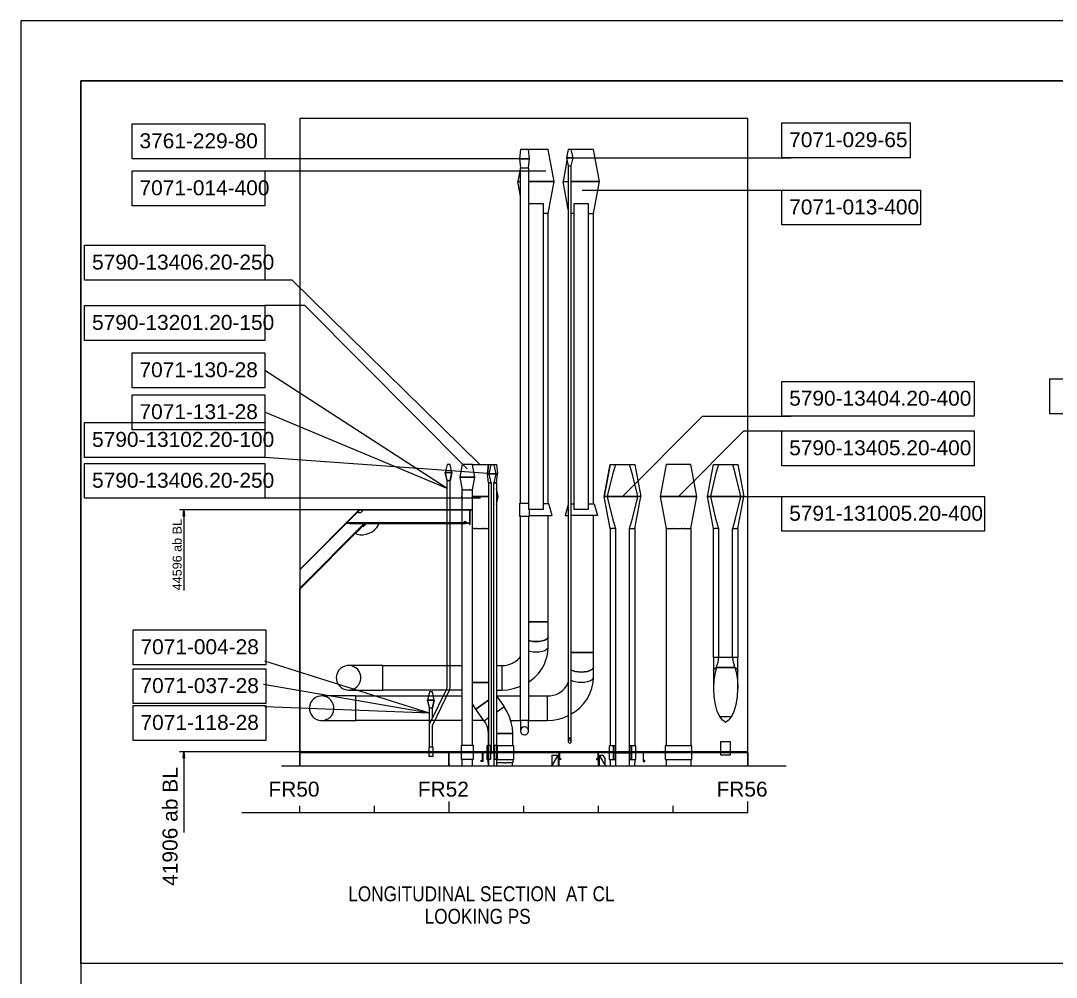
# Model space of a CAD drawing. Header units: millimetres. Extents: x 0 to 50500, y 0 to 29700.
# Drawn here: x 0 to 8632, y 21726 to 29700 of the extents above; entities that cross this region are included whole.
import ezdxf

# ---------------------------------------------------------------- set-up
doc = ezdxf.new("R2010")
doc.units = ezdxf.units.MM
doc.header["$LTSCALE"] = 50
doc.linetypes.add('AVEVASOLID', pattern=[7.5, 7.5])
doc.linetypes.add('AVEVASOLIDWIDE', pattern=[7.5, 7.5])
for name, color, linetype in [('000-BT5', 7, 'Continuous'), ('100-TX1', 1, 'Continuous'), ('FLANGE', 7, 'Continuous'), ('MEASURE', 7, 'Continuous'), ('NOTCH', 7, 'Continuous'), ('PIPE', 7, 'Continuous'), ('PLATE1', 7, 'Continuous'), ('STIFFNER', 7, 'Continuous'), ('STRUCTURE', 7, 'Continuous'), ('TEXT1', 7, 'Continuous'), ('WATER_TIGHT', 7, 'Continuous')]:
    doc.layers.add(name, color=color, linetype=linetype)
doc.styles.add('AvevaTextStyle2', font='Arial Narrow')

# ---------------------------------------------------------------- blocks, each defined once
blk = doc.blocks.new('VARD A1L')
at = {"color": 1}
blk.add_lwpolyline([(0, 0), (841, 0), (841, 594), (0, 594)], close=True, dxfattribs=at)
blk.add_lwpolyline([(10, 584), (10, 10), (831, 10), (831, 584)], close=True)

msp = doc.modelspace()

# ---------------------------------------------------------------- linework, layer by layer
at = {"color": 12, "linetype": 'AVEVASOLID', "lineweight": 0}
for p, q in [((4199.31, 28548.65), (2036.11, 28548.65)), ((4576.84, 28557.65), (6113.94, 28557.65)), ((6113.94, 28557.65), (6418.38, 28557.65)), ((1753.96, 28447.37), (4376.31, 28447.37)), ((4680.71, 28287.61), (6113.94, 28287.61)), ((6113.94, 28287.61), (6418.38, 28287.61)), ((2263.88, 27537.61), (1364.67, 27537.61)), ((3826.18, 26000.15), (2263.88, 27537.61)), ((2367.3, 27325.14), (2036.11, 27325.14)), ((2848.4, 26842.86), (2367.3, 27325.14)), ((6061.18, 23600.82), (6061.18, 27292.05)), ((3553.83, 25800.13), (2036.11, 26785.1)), ((3722.7, 25964.7), (2848.4, 26842.86)), ((3553.83, 25800.13), (2036.11, 26435.65)), ((5016.06, 25733.9), (5684.23, 26402.74)), ((5684.23, 26402.74), (6209.98, 26402.74)), ((6113.94, 26402.74), (6418.38, 26402.74)), ((5482.55, 25733.9), (6027.16, 26279.68)), ((6027.16, 26279.68), (6113.94, 26279.68)), ((6113.94, 26279.68), (6418.38, 26279.68)), ((3932.8, 25923.65), (2036.11, 26059.1)), ((5875.97, 25733.9), (6343.56, 25733.9)), ((3832.5, 25718.42), (2036.11, 25718.42)), ((2326.18, 23600.82), (2326.15, 24970.66)), ((3406.15, 23926.75), (2036.11, 24360.77)), ((3406.15, 23926.75), (2023.6, 24165.84)), ((3406.15, 23926.75), (2036.11, 23980.57))]:
    msp.add_line(p, q, dxfattribs=at)
msp.add_lwpolyline([(6061.18, 23488.82), (6061.18, 28884.65), (2326.15, 28884.65), (2326.15, 23488.82)], dxfattribs=at)
at = {"layer": '100-TX1'}
msp.add_line((2172.63, 23488.82), (6379.78, 23488.82), dxfattribs=at)
msp.add_lwpolyline([(500, 29200), (17390.83, 29200), (17390.83, 21839.22), (500, 21839.22)], close=True, dxfattribs=at)
at = {"layer": 'FLANGE', "color": 2, "linetype": 'AVEVASOLID', "lineweight": 0}
for points in [[(2326.15, 24962.17), (2851.89, 25487.92), (2847.65, 25492.16), (2326.15, 24970.66)], [(2741.68, 25514.07), (2741.68, 25508.07), (3705.43, 25508.07), (3705.43, 25514.07), (2741.68, 25514.07)]]:
    msp.add_lwpolyline(points, dxfattribs=at)
at = {"layer": 'MEASURE', "color": 12, "linetype": 'AVEVASOLID'}
for p, q in [((3463.74, 25622.82), (1322.33, 25622.82)), ((1353.96, 25569.98), (1359.83, 25622.82)), ((1365.7, 25569.98), (1353.96, 25569.98)), ((1355.79, 25586.5), (1363.86, 25586.5)), ((1359.83, 25622.82), (1359.83, 25286.61)), ((1359.83, 25622.82), (1365.7, 25569.98)), ((1359.83, 25286.61), (1359.83, 24950.41)), ((3463.74, 23605.32), (1322.33, 23605.32)), ((1353.96, 23552.48), (1359.83, 23605.32)), ((1355.79, 23569), (1363.86, 23569)), ((1359.83, 23605.32), (1359.83, 23269.11)), ((1359.83, 23605.32), (1365.7, 23552.48)), ((1365.7, 23552.48), (1353.96, 23552.48)), ((1359.83, 23269.11), (1359.83, 22932.91)), ((2326.18, 23098.22), (2326.18, 23154.47)), ((2948.69, 23098.22), (2948.69, 23154.47)), ((3571.18, 23098.22), (3571.18, 23191.97)), ((4193.68, 23098.22), (4193.68, 23154.47)), ((4816.19, 23098.22), (4816.19, 23154.47)), ((5438.68, 23098.22), (5438.68, 23154.47)), ((6061.19, 23098.22), (6061.19, 23191.97)), ((1842.43, 23098.22), (6061.21, 23098.22))]:
    msp.add_line(p, q, dxfattribs=at)
at = {"layer": 'NOTCH', "color": 92, "linetype": 'AVEVASOLID', "lineweight": 0}
for p, q in [((3742.93, 25611.57), (3735.43, 25619.07)), ((3735.43, 25514.07), (3742.93, 25521.57))]:
    msp.add_line(p, q, dxfattribs=at)
for points in [[(2846.65, 25619.07), (2846.65, 25619.05, -0.668226), (2808.24, 25603.13, -0.668226)], [(2882.65, 25508.07), (2857.19, 25482.62, -0.4141955), (2846.59, 25482.62, -0.4141955)]]:
    msp.add_lwpolyline(points, format="xyb", dxfattribs=at)
msp.add_arc((3705.43, 25514.07), 11.25, 0.009328, 179.990677, dxfattribs=at)
at = {"layer": 'PIPE', "color": 30, "linetype": 'AVEVASOLID', "lineweight": 0}
for p, q in [((4566.68, 28490.15), (4569.75, 28490.15)), ((4583.95, 28490.15), (4587, 28490.15)), ((4165.96, 25679.07), (4165.96, 28472.15)), ((4232.64, 28472.15), (4232.64, 25679.07)), ((4236.81, 28092.65), (4232.64, 28092.65)), ((4382.22, 28092.65), (4353.8, 28092.65)), ((4385.84, 28092.65), (4392.37, 28092.65)), ((4397.71, 25671.57), (4397.71, 28092.84)), ((4600.43, 28092.65), (4589.48, 28092.65)), ((4614.34, 28092.65), (4600.45, 28092.65)), ((4731.35, 28092.65), (4759.76, 28092.65)), ((4763.38, 28092.65), (4769.92, 28092.65)), ((4775.25, 25671.57), (4775.25, 28092.84)), ((3553.83, 24260.74), (3553.83, 25865.15)), ((3579.11, 24260.74), (3579.11, 25865.15)), ((4589.48, 25671.57), (4614.34, 25671.57)), ((4295.3, 24687.72), (4232.64, 24687.72)), ((4009.55, 24321.81), (4009.55, 24323.47)), ((4009.55, 24321.81), (4009.55, 24317.62)), ((4009.55, 24317.62), (4009.55, 24312.77)), ((4009.55, 24312.77), (4009.55, 24305.27)), ((4009.55, 24305.27), (4009.55, 24297.55)), ((4009.55, 24297.55), (4009.55, 24287.27)), ((4009.55, 24287.27), (4009.55, 24277.21)), ((4009.55, 24277.21), (4009.55, 24264.83)), ((4009.55, 24264.83), (4009.55, 24253.12)), ((4009.55, 24253.12), (4009.55, 24239.5)), ((4009.55, 24239.5), (4009.55, 24226.93)), ((4009.55, 24226.93), (4009.55, 24212.99)), ((4009.55, 24212.99), (4009.55, 24200.43)), ((4009.55, 24200.43), (4009.55, 24187.12)), ((4009.55, 24187.12), (4009.55, 24175.41)), ((4009.55, 24175.41), (4009.55, 24163.64)), ((4009.55, 24163.64), (4009.55, 24153.59)), ((4009.55, 24153.59), (4009.55, 24144.16)), ((4009.55, 24144.16), (4009.55, 24136.44)), ((4009.55, 24136.44), (4009.55, 24130)), ((4009.55, 24130), (4009.55, 24125.15)), ((4009.55, 24125.15), (4009.55, 24122.13)), ((3966.55, 24071.19), (4165.96, 24071.19)), ((4387.09, 24068.31), (4387.09, 24069.97)), ((4387.09, 24068.31), (4387.09, 24064.12)), ((4387.09, 24064.12), (4387.09, 24059.27)), ((4387.09, 24059.27), (4387.09, 24051.77)), ((4387.09, 24051.77), (4387.09, 24044.05)), ((4387.09, 24044.05), (4387.09, 24033.77)), ((4387.09, 24033.77), (4387.09, 24023.71)), ((4387.09, 24023.71), (4387.09, 24011.33)), ((4387.09, 24011.33), (4387.09, 23999.62)), ((4387.09, 23999.62), (4387.09, 23986)), ((3406.15, 23642.82), (3406.15, 23969.07)), ((3431.43, 23882.04), (3431.43, 23969.07)), ((4387.09, 23986), (4387.09, 23973.43)), ((4387.09, 23973.43), (4387.09, 23959.49)), ((4387.09, 23959.49), (4387.09, 23946.93)), ((4387.09, 23946.93), (4387.09, 23933.62)), ((4387.09, 23933.62), (4387.09, 23921.91)), ((4387.09, 23921.91), (4387.09, 23910.14)), ((3860.02, 23866.36), (3765.54, 23866.36)), ((4084.56, 23866.36), (4165.96, 23866.36)), ((4387.09, 23910.14), (4387.09, 23900.09)), ((4387.09, 23900.09), (4387.09, 23890.66)), ((4387.09, 23890.66), (4387.09, 23882.94)), ((4387.09, 23882.94), (4387.09, 23876.5)), ((4387.09, 23876.5), (4387.09, 23871.65)), ((4387.09, 23871.65), (4387.09, 23868.63)), ((3431.43, 23642.82), (3431.43, 23818.26))]:
    msp.add_line(p, q, dxfattribs=at)
at = {"layer": 'PIPE', "color": 110, "linetype": 'AVEVASOLID', "lineweight": 0}
for p, q in [((3765.56, 26000.15), (3899.46, 26000.15)), ((3899.46, 26000.15), (3889.93, 25923.65)), ((3899.46, 26000.15), (3889.93, 25923.65)), ((4913.68, 26000.15), (4863.66, 25733.9)), ((3899.45, 25847.18), (3889.93, 25923.65)), ((3899.45, 25847.18), (3889.93, 25923.65)), ((3945.61, 25848.35), (3962.17, 25923.65)), ((3899.45, 25847.24), (3899.45, 23657.07)), ((3909.22, 25847.78), (3909.12, 25847.2)), ((3909.34, 25847.21), (3909.18, 25847.82)), ((3917.38, 25847.16), (3909.22, 25848.29)), ((3909.22, 25847.15), (3920.73, 25847.15)), ((3920.54, 25847.15), (3920.54, 23604.57)), ((3956.37, 25848.26), (3948.48, 25847.16)), ((3956.46, 25847.2), (3956.37, 25847.74)), ((3966.13, 25847.18), (3966.13, 23657.07)), ((3966.13, 25847.15), (3966.13, 23657.07)), ((3680.18, 25790.15), (3679.82, 25790.6)), ((3679.82, 23657.07), (3679.82, 25790.6)), ((3685.28, 25790.15), (3690.92, 25790.15)), ((3694.98, 25790.15), (3703.49, 25790.15)), ((3708.06, 25790.15), (3722.71, 25790.15)), ((3723.06, 25790.15), (3737.77, 25790.15)), ((3742.35, 25790.15), (3750.88, 25790.15)), ((3754.7, 25790.15), (3760.61, 25790.15)), ((3765.54, 23657.07), (3765.55, 25790.15)), ((3765.55, 25733.9), (3899.45, 25733.9)), ((3899.45, 25733.9), (3765.55, 25733.9)), ((5118.43, 25467.65), (5168.45, 25733.9)), ((3772.86, 25467.65), (3765.54, 25467.65)), ((3779.12, 25467.65), (3772.86, 25467.65)), ((3779.12, 25467.65), (3795.56, 25467.65)), ((3802.35, 25467.65), (3795.56, 25467.65)), ((3802.35, 25467.65), (3850.01, 25467.65)), ((3856.81, 25467.65), (3850.01, 25467.65)), ((3856.81, 25467.65), (3873.24, 25467.65)), ((3879.5, 25467.65), (3873.24, 25467.65)), ((3879.5, 25467.65), (3899.45, 25467.65)), ((4913.68, 25467.65), (4913.68, 23654.82)), ((4913.68, 25467.65), (4913.68, 23654.82)), ((4918.88, 25467.65), (4925.68, 25467.65)), ((4957.82, 25467.65), (4929.04, 25467.65)), ((4957.82, 25467.65), (4957.82, 23602.32)), ((5075.21, 25467.65), (5103.08, 25467.65)), ((5106.43, 25467.65), (5113.23, 25467.65)), ((5118.43, 25467.65), (5118.43, 23654.82)), ((5380.18, 25467.65), (5380.18, 23654.82)), ((5385.38, 25467.65), (5392.18, 25467.65)), ((5395.53, 25467.65), (5429.23, 25467.65)), ((5435.5, 25467.65), (5451.93, 25467.65)), ((5458.72, 25467.65), (5506.39, 25467.65)), ((5513.18, 25467.65), (5529.61, 25467.65)), ((5535.87, 25467.65), (5569.57, 25467.65)), ((5572.93, 25467.65), (5579.73, 25467.65)), ((5584.93, 25467.65), (5584.93, 23654.82)), ((5777.08, 25469.99), (5776.73, 25467.65)), ((5778.79, 25467.65), (5777.08, 25469.99)), ((5778.79, 25467.65), (5785.6, 25467.65)), ((5787.31, 25469.99), (5785.6, 25467.65)), ((5788.94, 25467.65), (5787.31, 25469.99)), ((5817.73, 25467.65), (5788.94, 25467.65)), ((5817.73, 25467.65), (5817.73, 24391.98)), ((5935.13, 25467.65), (5963, 25467.65)), ((5964.63, 25469.99), (5963, 25467.65)), ((5966.34, 25467.65), (5964.63, 25469.99)), ((5966.34, 25467.65), (5973.15, 25467.65)), ((5974.85, 25469.99), (5973.15, 25467.65)), ((5975.21, 25467.65), (5974.85, 25469.99)), ((5934.2, 24391.98), (5817.73, 24391.98)), ((3765.54, 24183.27), (3899.45, 24183.27)), ((3899.45, 24183.27), (3765.54, 24183.27)), ((3975.66, 23544.57), (3975.66, 23657.07)), ((3975.66, 23544.57), (3975.66, 23657.07)), ((5128, 23542.32), (5128, 23654.82)), ((3945.04, 23604.57), (3920.03, 23604.57)), ((5074.29, 23602.32), (4954.46, 23602.32)), ((4957.82, 23594.82), (4954.46, 23594.82)), ((5074.29, 23512.32), (5074.29, 23594.82)), ((3679.82, 23488.82), (3679.82, 23544.57)), ((3765.55, 23488.82), (3765.55, 23544.57)), ((3899.21, 23512.32), (3897.47, 23512.32)), ((3899.46, 23544.57), (3899.46, 23488.82)), ((3899.51, 23544.57), (3899.54, 23498.08)), ((3899.54, 23488.82), (3899.54, 23544.57)), ((3966.08, 23544.57), (3966.05, 23494)), ((3966.13, 23544.57), (3966.13, 23488.82)), ((3968.04, 23512.32), (3966.13, 23512.32)), ((3981.04, 23512.32), (3968.04, 23512.32)), ((3994.24, 23512.32), (3981.04, 23512.32)), ((4007.54, 23512.32), (3994.24, 23512.32)), ((4020.73, 23512.32), (4007.54, 23512.32)), ((4033.43, 23512.32), (4020.73, 23512.32)), ((4033.43, 23512.32), (4045.73, 23512.32)), ((4056.95, 23512.32), (4045.73, 23512.32)), ((4067.52, 23512.32), (4056.95, 23512.32)), ((4076.51, 23512.32), (4067.52, 23512.32)), ((4084.61, 23512.32), (4076.51, 23512.32)), ((4090.76, 23512.32), (4084.61, 23512.32)), ((4095.85, 23512.32), (4090.76, 23512.32)), ((4098.73, 23512.32), (4095.85, 23512.32)), ((4913.68, 23542.32), (4913.68, 23512.32)), ((4913.68, 23542.32), (4913.68, 23512.32)), ((5074.29, 23488.82), (5074.29, 23512.32)), ((5118.43, 23542.32), (5118.43, 23512.32)), ((5380.18, 23542.32), (5380.18, 23488.82)), ((5584.93, 23542.32), (5584.93, 23488.82))]:
    msp.add_line(p, q, dxfattribs=at)
at = {"layer": 'PIPE', "color": 12, "linetype": 'AVEVASOLID', "lineweight": 0}
for points in [[(928.07, 28839.15), (2036.11, 28839.15), (2036.11, 28548.65), (928.07, 28548.65), (928.07, 28839.15)], [(6343.56, 28848.15), (7413.75, 28848.15), (7413.75, 28557.65), (6343.56, 28557.65), (6343.56, 28848.15)], [(928.06, 28447.37), (2036.11, 28447.37), (2036.11, 28156.87), (928.06, 28156.87), (928.06, 28447.37)], [(6343.56, 28287.61), (7501.6, 28287.61), (7501.6, 27997.11), (6343.56, 27997.11), (6343.56, 28287.61)], [(532.79, 27828.11), (2036.11, 27828.11), (2036.11, 27537.61), (532.79, 27537.61), (532.79, 27828.11)], [(532.81, 27325.14), (2036.11, 27325.14), (2036.11, 27034.64), (532.81, 27034.64), (532.81, 27325.14)], [(928.06, 26930.35), (2036.11, 26930.35), (2036.11, 26639.85), (928.06, 26639.85), (928.06, 26930.35)], [(6343.56, 26693.24), (7946.87, 26693.24), (7946.87, 26402.74), (6343.56, 26402.74), (6343.56, 26693.24)], [(8576.97, 26713.88), (10268.11, 26713.88), (10268.11, 26423.38), (8576.97, 26423.38), (8576.97, 26713.88)], [(928.06, 26580.89), (2036.11, 26580.89), (2036.11, 26290.4), (928.06, 26290.4), (928.06, 26580.89)], [(532.79, 26349.61), (2036.11, 26349.61), (2036.11, 26059.1), (532.79, 26059.1), (532.79, 26349.61)], [(6343.56, 26279.68), (7946.87, 26279.68), (7946.87, 25989.18), (6343.56, 25989.18), (6343.56, 26279.68)], [(532.79, 26008.92), (2036.11, 26008.92), (2036.11, 25718.42), (532.79, 25718.42), (532.79, 26008.92)], [(6343.56, 25733.9), (8034.72, 25733.9), (8034.72, 25443.4), (6343.56, 25443.4), (6343.56, 25733.9)], [(936.32, 24621.35), (2044.37, 24621.35), (2044.37, 24330.85), (936.32, 24330.85), (936.32, 24621.35)], [(936.32, 24297.76), (2044.37, 24297.76), (2044.37, 24007.26), (936.32, 24007.26), (936.32, 24297.76)], [(936.32, 23990.22), (2044.37, 23990.22), (2044.37, 23699.72), (936.32, 23699.72), (936.32, 23990.22)]]:
    msp.add_lwpolyline(points, dxfattribs=at)
at = {"layer": 'PIPE', "color": 30, "linetype": 'AVEVASOLID', "lineweight": 0}
for points in [[(4242.17, 28548.65), (4232.64, 28625.15), (4165.96, 28625.15), (4156.44, 28548.65), (4242.17, 28548.65)], [(4232.64, 28358.9), (4447.7, 28358.9), (4397.67, 28625.15), (4232.64, 28625.15)], [(4605.38, 28557.65), (4589.48, 28625.15), (4564.21, 28625.15), (4548.3, 28557.65), (4605.38, 28557.65)], [(4589.48, 28358.9), (4825.24, 28358.9), (4775.22, 28625.15), (4589.48, 28625.15)], [(4175.73, 28472.15), (4222.88, 28472.15), (4230.1, 28472.15), (4232.64, 28472.15), (4242.17, 28548.65), (4156.44, 28548.65), (4165.96, 28472.15), (4175.73, 28472.15)], [(4553.58, 28535.27), (4520.44, 28358.9), (4564.21, 28358.9)], [(4587.96, 28490.15), (4588.51, 28490.15), (4589.48, 28490.15), (4605.38, 28557.65), (4548.3, 28557.65), (4564.21, 28490.15), (4565.9, 28490.15)], [(4564.21, 28490.15), (4564.21, 23719.1), (4589.48, 23719.1), (4589.48, 28490.15)], [(4571.17, 28490.15), (4572.01, 28490.15), (4582.52, 28490.15)], [(4165.26, 28477.87), (4142.9, 28358.9), (4165.96, 28358.9)], [(4165.96, 28236.14), (4142.9, 28358.9), (4165.96, 28358.9)], [(4394.61, 28092.65), (4397.67, 28092.65), (4447.7, 28358.9), (4232.64, 28358.9)], [(4564.21, 28125.97), (4520.44, 28358.9), (4564.21, 28358.9)], [(4772.14, 28092.65), (4775.22, 28092.65), (4825.24, 28358.9), (4589.48, 28358.9)], [(4382.22, 28092.65), (4383.99, 28095.19), (4385.84, 28092.65)], [(4392.37, 28092.65), (4394.22, 28095.19), (4394.61, 28092.65)], [(4759.76, 28092.65), (4761.53, 28095.18), (4763.38, 28092.65)], [(4769.92, 28092.65), (4771.76, 28095.18), (4772.14, 28092.65)], [(3595.01, 25932.65), (3579.11, 26000.15), (3553.83, 26000.15), (3537.94, 25932.65), (3595.01, 25932.65)], [(3580.34, 25870.39), (3595.01, 25932.65), (3537.94, 25932.65), (3552.6, 25870.39)], [(3595.01, 25932.65), (3579.11, 25865.15), (3553.83, 25865.15), (3537.94, 25932.65), (3595.01, 25932.65)], [(4237.4, 25625.82), (4237.4, 25566.57), (4161.2, 25566.57), (4161.2, 25679.07), (4236.81, 25679.07)], [(4237.4, 25574.07), (4430.3, 25574.07), (4402.18, 25671.57), (4353.8, 25671.57)], [(4564.21, 25665.48), (4537.84, 25574.07), (4564.21, 25574.07)], [(4731.35, 25671.57), (4779.71, 25671.57), (4807.84, 25574.07), (4589.48, 25574.07)], [(4161.2, 25577.2), (4160.3, 25574.07), (4161.2, 25574.07)], [(4232.64, 25566.57), (4232.64, 23865.58), (4165.96, 23865.58), (4165.96, 25566.57)], [(4232.64, 24687.72), (4397.71, 24687.72), (4397.71, 25574.07)], [(4589.48, 24434.22), (4775.25, 24434.22), (4775.25, 25574.07)], [(4232.64, 24533.21), (4244.11, 24529.49), (4268.8, 24525.17), (4295.3, 24523.69), (4321.79, 24525.17), (4346.49, 24529.49), (4367.69, 24536.36), (4383.96, 24545.32), (4394.18, 24555.76), (4397.67, 24566.96), (4397.67, 24687.72), (4295.3, 24687.72)], [(4295.3, 24437.97), (4321.8, 24439.45), (4346.49, 24443.77), (4367.69, 24450.64), (4383.96, 24459.59), (4394.18, 24470.01), (4397.71, 24481.25), (4397.71, 24566.96), (4394.22, 24555.75), (4383.99, 24545.32), (4367.72, 24536.35), (4346.5, 24529.47), (4321.8, 24525.15), (4295.3, 24523.67), (4268.79, 24525.15), (4244.09, 24529.47), (4232.64, 24533.19)], [(4232.64, 24447.5), (4244.09, 24443.79), (4268.79, 24439.46), (4295.3, 24437.99), (4321.79, 24439.46), (4346.49, 24443.78), (4367.69, 24450.66), (4383.96, 24459.62), (4394.18, 24470.05), (4397.67, 24481.25)], [(4232.64, 24186.79), (4243.7, 24193.49), (4281.53, 24223.56), (4314.7, 24257.84), (4342.66, 24295.76), (4364.91, 24336.65), (4381.08, 24379.83), (4384.45, 24390.21), (4394.36, 24435.34), (4397.66, 24481.1)], [(4232.64, 24447.48), (4244.09, 24443.77), (4268.79, 24439.45), (4295.3, 24437.97)], [(4589.48, 24288.91), (4600.45, 24282.86), (4621.65, 24275.99), (4646.34, 24271.67), (4672.83, 24270.19), (4699.34, 24271.67), (4724.03, 24275.99), (4745.22, 24282.86), (4761.49, 24291.83), (4771.73, 24302.26), (4775.22, 24313.46), (4775.22, 24434.22), (4589.48, 24434.22)], [(4009.55, 24324.26), (4035.28, 24325.79), (4060.56, 24330.35), (4084.97, 24337.86), (4103.75, 24346.25)], [(4102.98, 24345.78), (4123.31, 24358.09), (4141.68, 24372.7), (4157.8, 24389.35), (4165.96, 24400.43)], [(2733.19, 24119.9), (3018.66, 24119.9), (3018.66, 24324.65), (2733.19, 24324.65)], [(3679.82, 24119.86), (3018.66, 24119.86), (3018.66, 24324.69), (3679.82, 24324.69)], [(3966.13, 24324.69), (4009.55, 24324.69), (4009.55, 24323.47)], [(4672.84, 24184.47), (4699.35, 24185.95), (4724.02, 24190.27), (4745.22, 24197.14), (4761.49, 24206.09), (4771.72, 24216.51), (4775.25, 24227.75), (4775.25, 24313.46), (4771.76, 24302.26), (4761.53, 24291.82), (4745.25, 24282.85), (4724.05, 24275.98), (4699.35, 24271.65), (4672.83, 24270.18), (4646.33, 24271.65), (4621.63, 24275.98), (4600.43, 24282.85), (4589.48, 24288.88)], [(4480.52, 24092.28), (4500.84, 24104.59), (4519.22, 24119.2), (4535.34, 24135.85), (4548.92, 24154.27), (4559.73, 24174.14), (4564.21, 24186.1)], [(4589.48, 24203.2), (4600.43, 24197.17), (4621.63, 24190.29), (4646.33, 24185.96), (4672.83, 24184.49), (4699.34, 24185.96), (4724.03, 24190.28), (4745.22, 24197.16), (4761.49, 24206.12), (4771.73, 24216.56), (4775.22, 24227.75)], [(4589.48, 23920.76), (4621.24, 23939.99), (4659.06, 23970.06), (4692.24, 24004.34), (4720.19, 24042.26), (4742.45, 24083.15), (4758.62, 24126.33), (4761.99, 24136.71), (4771.89, 24181.84), (4775.2, 24227.6)], [(4589.48, 24203.17), (4600.43, 24197.15), (4621.63, 24190.27), (4646.33, 24185.95), (4672.83, 24184.47)], [(3447.33, 24036.57), (3431.43, 24104.07), (3406.15, 24104.07), (3390.26, 24036.57), (3447.33, 24036.57)], [(3966.13, 24119.86), (4009.55, 24119.86), (4009.55, 24120.29)], [(4009.55, 24122.13), (4009.55, 24120.29), (4058.42, 24123.19), (4106.45, 24131.85), (4152.83, 24146.12), (4165.96, 24151.99)], [(4387.09, 24070.76), (4412.82, 24072.29), (4438.1, 24076.85), (4462.51, 24084.36), (4481.29, 24092.75)], [(2509.09, 23866.4), (2794.55, 23866.4), (2794.55, 24071.15), (2509.09, 24071.15)], [(3679.82, 23866.36), (2794.55, 23866.36), (2794.55, 24071.19), (3679.82, 24071.19)], [(3432.66, 23974.31), (3447.33, 24036.57), (3390.26, 24036.57), (3404.92, 23974.31)], [(3447.33, 24036.57), (3431.43, 23969.07), (3406.15, 23969.07), (3390.26, 24036.57), (3447.33, 24036.57)], [(4232.64, 24071.19), (4387.09, 24071.19), (4387.09, 24069.97)], [(4232.64, 23780.08), (4232.64, 23865.58), (4165.96, 23865.58), (4165.96, 23780.08)], [(4232.64, 23866.36), (4387.09, 23866.36), (4387.09, 23866.79)], [(4387.09, 23868.63), (4387.09, 23866.79), (4435.96, 23869.69), (4483.99, 23878.35), (4530.37, 23892.62), (4564.21, 23907.74)], [(4589.48, 23690.6), (4589.48, 23719.1), (4564.21, 23719.1), (4564.21, 23690.6)], [(3400.67, 23642.82), (3400.67, 23605.32)], [(3436.9, 23605.32), (3436.9, 23642.82), (3400.67, 23642.82)], [(3400.67, 23642.82), (3400.67, 23567.82), (3436.9, 23567.82), (3436.9, 23642.82), (3400.67, 23642.82)]]:
    msp.add_lwpolyline(points, dxfattribs=at)
at = {"layer": 'PIPE', "color": 32, "linetype": 'AVEVASOLID', "lineweight": 0}
for points in [[(4353.8, 28175.82), (4353.8, 25625.82), (4236.81, 25625.82), (4236.81, 28175.82), (4353.8, 28175.82)], [(4731.35, 28175.82), (4731.35, 25625.82), (4614.34, 25625.82), (4614.34, 28175.82), (4731.35, 28175.82)]]:
    msp.add_lwpolyline(points, dxfattribs=at)
at = {"layer": 'PIPE', "color": 110, "linetype": 'AVEVASOLID', "lineweight": 0}
for points in [[(3785.82, 25895.15), (3765.56, 26000.15), (3679.84, 26000.15), (3659.59, 25895.15), (3785.82, 25895.15)], [(3903.43, 25923.65), (3889.94, 25923.65), (3899.46, 26000.15), (3966.14, 26000.15), (3975.66, 25923.65), (3962.17, 25923.65), (3945.61, 25998.95), (3944.86, 26000.15)], [(3920.73, 26000.15), (3919.99, 25998.95), (3903.43, 25923.65), (3962.17, 25923.65)], [(4888.58, 25733.9), (4863.66, 25733.9), (4913.68, 26000.15), (5118.43, 26000.15), (5168.45, 25733.9), (5143.53, 25733.9), (5140.65, 25747.49), (5099.31, 25918.41), (5075.21, 26000.15)], [(4956.89, 26000.15), (4932.81, 25918.41), (4891.46, 25747.49), (4888.58, 25733.9), (5143.53, 25733.9)], [(5634.95, 25733.9), (5584.93, 26000.15), (5380.18, 26000.15), (5330.16, 25733.9), (5634.95, 25733.9)], [(5748.5, 25733.9), (5723.57, 25733.9), (5773.59, 26000.15), (5978.34, 26000.15), (6028.37, 25733.9), (6003.44, 25733.9), (6000.56, 25747.49), (5959.22, 25918.41), (5935.13, 26000.15)], [(5816.81, 26000.15), (5792.72, 25918.41), (5751.38, 25747.49), (5748.5, 25733.9), (6003.44, 25733.9)], [(3909.22, 25847.15), (3899.46, 25847.15), (3889.94, 25923.65), (3903.43, 25923.65), (3919.99, 25848.35)], [(3944.86, 25847.15), (3956.37, 25847.15), (3963.59, 25847.15), (3966.14, 25847.15), (3975.66, 25923.65), (3903.43, 25923.65)], [(3762.66, 25790.15), (3765.56, 25790.15), (3785.82, 25895.15), (3659.59, 25895.15), (3679.84, 25790.15), (3682.87, 25790.15)], [(3945.55, 23604.57), (3945.04, 23604.57), (3945.04, 25847.15)], [(3679.82, 25766.04), (3673.78, 25733.9), (3679.82, 25733.9)], [(3679.82, 25733.9), (3673.78, 25733.9), (3679.82, 25701.76)], [(3685.28, 25790.15), (3683.22, 25792.57), (3682.87, 25790.15)], [(3694.98, 25790.15), (3692.64, 25793.14), (3690.92, 25790.15)], [(3708.06, 25790.15), (3706.62, 25792.29), (3703.49, 25790.15)], [(3724.88, 25790.15), (3723.06, 25790.62), (3722.77, 25790.11)], [(3742.35, 25790.15), (3739.43, 25792.49), (3737.77, 25790.15)], [(3754.7, 25790.15), (3753.25, 25792.96), (3750.88, 25790.15)], [(3762.66, 25790.15), (3762.42, 25792.04), (3760.61, 25790.15)], [(3966.13, 25733.9), (3978.58, 25733.9), (3966.13, 25800.15)], [(3966.13, 25667.65), (3978.58, 25733.9), (3966.13, 25733.9)], [(4916.82, 25467.65), (4913.68, 25467.65), (4863.66, 25733.9), (4888.58, 25733.9), (4891.46, 25720.31), (4932.81, 25549.39), (4956.89, 25467.65)], [(5115.29, 25467.65), (5118.43, 25467.65), (5168.45, 25733.9), (4888.58, 25733.9)], [(5074.29, 25467.65), (5075.21, 25467.65), (5099.31, 25549.39), (5140.65, 25720.31), (5143.53, 25733.9)], [(5581.8, 25467.65), (5584.93, 25467.65), (5634.95, 25733.9), (5330.16, 25733.9), (5380.18, 25467.65), (5383.32, 25467.65)], [(5776.73, 25467.65), (5773.59, 25467.65), (5723.57, 25733.9), (5748.5, 25733.9), (5751.38, 25720.31), (5792.72, 25549.39), (5816.81, 25467.65)], [(5975.21, 25467.65), (5978.34, 25467.65), (6028.37, 25733.9), (5748.5, 25733.9)], [(5934.2, 25467.65), (5935.13, 25467.65), (5959.22, 25549.39), (6000.56, 25720.31), (6003.44, 25733.9)], [(4916.82, 25467.65), (4917.17, 25469.99), (4918.88, 25467.65)], [(4925.68, 25467.65), (4927.4, 25469.99), (4929.04, 25467.65)], [(5077.65, 23602.32), (5074.29, 23602.32), (5074.29, 25467.65)], [(5103.08, 25467.65), (5104.72, 25469.99), (5106.43, 25467.65)], [(5113.23, 25467.65), (5114.94, 25469.99), (5115.29, 25467.65)], [(5383.32, 25467.65), (5383.67, 25469.99), (5385.38, 25467.65)], [(5392.18, 25467.65), (5393.89, 25469.99), (5395.53, 25467.65)], [(5429.23, 25467.65), (5431.37, 25469.99), (5435.5, 25467.65)], [(5451.93, 25467.65), (5456.06, 25469.99), (5458.72, 25467.65)], [(5506.39, 25467.65), (5509.05, 25469.99), (5513.18, 25467.65)], [(5529.61, 25467.65), (5533.74, 25469.99), (5535.87, 25467.65)], [(5569.57, 25467.65), (5571.21, 25469.99), (5572.93, 25467.65)], [(5579.73, 25467.65), (5581.44, 25469.99), (5581.8, 25467.65)], [(5934.2, 24391.98), (5773.59, 24391.98), (5773.59, 25467.65)], [(5978.34, 25467.65), (5978.34, 24391.98), (5934.2, 24391.98), (5934.2, 25467.65)], [(5799.11, 24308.1), (5803.57, 24325.36), (5805.85, 24330.55), (5812.57, 24351.7), (5816.46, 24372.03), (5817.73, 24391.98), (5773.59, 24391.98), (5773.59, 24282.62), (5777.08, 24292.76), (5787.31, 24302.21), (5799.11, 24308.1), (5952.82, 24308.1), (5948.36, 24325.36)], [(5952.82, 24308.1), (5964.63, 24302.21), (5974.85, 24292.76), (5978.34, 24282.62), (5978.34, 24391.98), (5934.2, 24391.98), (5935.48, 24372.03), (5939.37, 24351.7), (5946.08, 24330.55), (5948.36, 24325.36)], [(5799.11, 24308.1), (5787.31, 24267.91), (5777.08, 24203.39), (5773.59, 24134.15)], [(5952.82, 24308.1), (5964.63, 24267.91), (5974.85, 24203.39), (5978.34, 24134.15), (5978.34, 24282.62), (5974.85, 24292.76), (5964.63, 24302.21), (5952.82, 24308.1), (5799.11, 24308.1), (5787.31, 24302.21), (5777.08, 24292.76), (5773.59, 24282.62), (5773.59, 24134.15), (5777.08, 24064.91), (5787.31, 24000.39), (5803.57, 23944.99), (5824.78, 23902.47), (5826.32, 23900.81)], [(5826.32, 23900.81), (5925.62, 23900.81), (5927.15, 23902.47), (5948.36, 23944.99), (5964.63, 24000.39), (5974.85, 24064.91), (5978.34, 24134.15)], [(3899.45, 24034.5), (3794, 23960.65), (3769.24, 24001.06), (3765.54, 24009.17)], [(3899.45, 23887.33), (3863.14, 23861.9), (3794, 23960.65), (3899.45, 24034.5)], [(3966.13, 24071.79), (4030.87, 23979.34), (3966.13, 23934.02)], [(3966.13, 23756.73), (4101.06, 23756.73), (4098.17, 23804.03), (4089.52, 23850.62), (4075.28, 23895.82), (4055.62, 23938.94), (4030.87, 23979.34), (3966.13, 23934.02)], [(3899.45, 23887.33), (3863.14, 23861.9), (3874.84, 23842.81), (3884.13, 23822.44), (3890.85, 23801.09), (3894.94, 23779.07), (3896.3, 23756.73), (3899.45, 23756.73)], [(5842.7, 23880.69), (5826.32, 23900.81), (5925.62, 23900.81), (5909.24, 23880.69), (5902.47, 23869.16), (5888.74, 23861.73), (5875.97, 23850.29), (5863.2, 23861.73), (5849.47, 23869.16), (5842.7, 23880.69)], [(3899.45, 23756.73), (3896.3, 23756.73), (3896.3, 23657.07)], [(4101.06, 23654.82), (4101.06, 23756.73), (3966.13, 23756.73)], [(3670.3, 23657.07), (3670.3, 23544.57), (3775.07, 23544.57), (3775.07, 23657.07), (3670.3, 23657.07)], [(3889.93, 23654.82), (3886.74, 23654.82), (3886.74, 23542.32), (3899.46, 23542.32)], [(3903.37, 23544.57), (3903.37, 23657.07), (3889.93, 23657.07), (3889.93, 23544.57), (3919.92, 23544.57), (3919.92, 23657.07), (3903.37, 23657.07)], [(3962.22, 23657.07), (3962.22, 23544.57), (3975.66, 23544.57), (3975.66, 23657.07), (3945.67, 23657.07), (3945.67, 23544.57), (3962.22, 23544.57)], [(3966.13, 23542.32), (4110.62, 23542.32), (4110.62, 23654.82), (3975.66, 23654.82)], [(4942, 23542.32), (4942, 23654.82), (4904.11, 23654.82), (4904.11, 23542.32), (4954.46, 23542.32), (4954.46, 23654.82), (4942, 23654.82)], [(5090.11, 23654.82), (5090.11, 23542.32), (5128, 23542.32), (5128, 23654.82), (5077.65, 23654.82), (5077.65, 23542.32), (5090.11, 23542.32)], [(5370.62, 23654.82), (5370.62, 23542.32), (5594.5, 23542.32), (5594.5, 23654.82), (5370.62, 23654.82)], [(5914.83, 23577.97), (5837.11, 23577.97), (5837.11, 23690.47), (5914.83, 23690.47), (5914.83, 23577.97)], [(3919.92, 23597.07), (3921.84, 23597.07), (3945.67, 23597.07)], [(3944.61, 23597.07), (3944.57, 23488.82)], [(5077.65, 23594.82), (4957.82, 23594.82), (4957.82, 23512.32)], [(3897.47, 23512.32), (3896.3, 23512.32), (3896.3, 23542.32)], [(3896.7, 23512.32), (3896.7, 23488.82)], [(3966.05, 23544.57), (3966.05, 23488.82)], [(4100.67, 23488.82), (4100.67, 23512.32), (4098.73, 23512.32)], [(4101.06, 23542.32), (4101.06, 23512.32), (4100.47, 23512.32)], [(4913.68, 23512.32), (4913.68, 23488.82)], [(4913.68, 23512.32), (4913.68, 23488.82)], [(4957.82, 23512.32), (4957.82, 23488.82)], [(5118.43, 23488.82), (5118.43, 23512.32)]]:
    msp.add_lwpolyline(points, dxfattribs=at)
at = {"layer": 'PIPE', "color": 30, "linetype": 'AVEVASOLID', "lineweight": 0}
for points in [[(2644.22, 24171.07, 0.4142286), (2784.11, 24133.58, 0.414209), (2821.6, 24273.48, 0.4142038), (2681.7, 24310.97, 0.4142174), (2644.22, 24171.07, 0.4142174)], [(3406.15, 23642.82), (3406.15, 23818.26, -0.1130376), (3411.15, 23840.08), (3551.35, 24130.15, 0.1130376), (3553.83, 24140.97), (3553.83, 24260.74)], [(3431.43, 23642.82), (3431.43, 23818.26, -0.1130376), (3433.9, 23829.08), (3574.11, 24119.15, 0.1130376), (3579.11, 24140.97), (3579.11, 24260.74)], [(2420.11, 23917.57, 0.4142038), (2560.01, 23880.08, 0.4142174), (2597.49, 24019.98, 0.4142286), (2457.6, 24057.47, 0.414209), (2420.11, 23917.57, 0.414209)], [(4232.64, 23780.08, 0.4142313), (4199.31, 23813.41, 0.4141745), (4165.96, 23780.08, 0.414178), (4199.31, 23746.74, 0.4142349), (4232.64, 23780.08, 0.4142349)], [(4565.9, 23696.92, 0.4142338), (4570.52, 23679.66, 0.4141338), (4587.79, 23684.29, 0.4141661), (4583.16, 23701.55, 0.4143354), (4565.9, 23696.92, 0.4143354)]]:
    msp.add_lwpolyline(points, format="xyb", dxfattribs=at)
at = {"layer": 'PLATE1', "color": 92, "linetype": 'AVEVASOLID', "lineweight": 0}
for p, q in [((2326.15, 25126.34), (2821.53, 25621.72)), ((2326.15, 25121.03), (2824.18, 25619.07)), ((2824.16, 25619.05), (2719.18, 25514.07)), ((2821.53, 25621.72), (2824.18, 25619.07)), ((2824.27, 25619.07), (2824.27, 25622.82)), ((3758.68, 25622.82), (2824.27, 25622.82)), ((3758.68, 25619.07), (2824.27, 25619.07)), ((3742.93, 25619.07), (3747.43, 25619.07)), ((3742.93, 25499.07), (3742.93, 25619.07)), ((3742.93, 25514.07), (3742.93, 25619.07)), ((3747.43, 25499.07), (3747.43, 25619.07)), ((2326.15, 24970.66), (2863.56, 25508.07)), ((2713.18, 25508.07), (2326.15, 25121.03)), ((2863.56, 25508.07), (2713.18, 25508.07)), ((2872.04, 25508.07), (2792.54, 25428.57)), ((2983.56, 25508.07), (2872.04, 25508.07)), ((2983.56, 25496.82), (2983.56, 25508.07)), ((3742.93, 25499.07), (3747.43, 25499.07)), ((2792.54, 25428.57), (2800.51, 25420.62)), ((3612.43, 23605.32), (2326.15, 23605.32)), ((3612.43, 23600.82), (2326.15, 23600.82)), ((2326.18, 23600.82), (2329.93, 23600.82)), ((2326.18, 23488.82), (2326.18, 23600.82)), ((2329.93, 23488.82), (2329.93, 23600.82)), ((3567.43, 23600.82), (3571.18, 23600.82)), ((3567.43, 23488.82), (3567.43, 23600.82)), ((3571.18, 23488.82), (3571.18, 23600.82)), ((5335.56, 23600.82), (3614.3, 23600.82)), ((5333.81, 23605.32), (3616.06, 23605.32)), ((6061.22, 23605.32), (5337.43, 23605.32)), ((6061.22, 23600.82), (5337.43, 23600.82)), ((6061.18, 23488.82), (6061.18, 23600.82))]:
    msp.add_line(p, q, dxfattribs=at)
at = {"layer": 'PLATE1', "color": 92, "linetype": 'AVEVASOLIDWIDE', "lineweight": 25}
msp.add_line((2824.18, 25619.07), (2326.15, 25121.03), dxfattribs=at)
at = {"layer": 'PLATE1', "color": 92, "linetype": 'AVEVASOLID', "lineweight": 0}
for points in [[(3742.93, 25619.07), (2824.27, 25619.07), (2824.16, 25619.05)], [(2719.18, 25514.07), (2824.27, 25514.07), (3742.93, 25514.07)], [(3614.3, 23600.82), (3614.3, 23601.57), (3616.06, 23605.32)], [(5335.56, 23600.82), (5335.56, 23601.57), (5333.81, 23605.32)]]:
    msp.add_lwpolyline(points, dxfattribs=at)
msp.add_arc((2844.26, 25573.49), 159.01, 254.029572, 331.173126, dxfattribs=at)
at = {"layer": 'STIFFNER', "color": 2, "linetype": 'AVEVASOLID', "lineweight": 0}
for p, q in [((2326.15, 23600.82), (6061.22, 23600.82)), ((2326.15, 23600.82), (6061.22, 23600.82)), ((2326.15, 23600.82), (6061.22, 23600.82)), ((3548.68, 23600.82), (2329.93, 23600.82)), ((3839.68, 23600.82), (2348.68, 23600.82)), ((3840.43, 23600.82), (3589.93, 23600.82)), ((5179.93, 23600.82), (3859.93, 23600.82)), ((6061.22, 23600.82), (5199.43, 23600.82)), ((2326.18, 23503.32), (2326.18, 23488.82)), ((2326.18, 23503.32), (2326.18, 23488.82)), ((2326.18, 23503.32), (2326.18, 23488.82)), ((2326.18, 23488.82), (2326.18, 23495.82)), ((3571.18, 23488.82), (3571.18, 23525.82)), ((3571.18, 23503.32), (3571.18, 23488.82)), ((3571.18, 23503.32), (3571.18, 23488.82)), ((3571.18, 23503.32), (3571.18, 23488.82))]:
    msp.add_line(p, q, dxfattribs=at)
at = {"layer": 'STIFFNER', "color": 12, "linetype": 'AVEVASOLID', "lineweight": 0}
msp.add_line((3847.93, 23593.32), (3847.93, 23552.07), dxfattribs=at)
at = {"layer": 'STIFFNER', "color": 7, "linetype": 'AVEVASOLID', "lineweight": 0}
msp.add_line((5187.43, 23593.32), (5187.43, 23533.32), dxfattribs=at)
at = {"layer": 'STIFFNER', "color": 2, "linetype": 'AVEVASOLID', "lineweight": 0}
msp.add_lwpolyline([(3742.93, 25508.07), (3705.43, 25508.07), (3705.43, 25514.07), (3742.93, 25514.07)], dxfattribs=at)
for points in [[(3852.43, 23600.82), (3852.43, 23525.82), (3839.68, 23525.82, -0.7673033), (3837.99, 23532.12), (3846.24, 23536.88, 0.2676245), (3847.93, 23539.81), (3847.93, 23600.82)], [(5187.43, 23600.82), (5187.43, 23525.82), (5200.18, 23525.82, 0.7670243), (5201.87, 23532.12), (5193.62, 23536.88, -0.2676245), (5191.93, 23539.81), (5191.93, 23600.82)]]:
    msp.add_lwpolyline(points, format="xyb", dxfattribs=at)
at = {"layer": 'STRUCTURE', "color": 72, "linetype": 'AVEVASOLID', "lineweight": 0}
for p, q in [((4430.83, 23491.29), (4474.34, 23566.63)), ((4474.34, 23566.63), (4481.09, 23578.32)), ((4821.58, 23578.32), (4828.34, 23566.63)), ((4828.34, 23566.63), (4871.83, 23491.29)), ((4851.58, 23578.32), (4871.83, 23543.25)), ((4430.83, 23491.29), (4430.83, 23488.82)), ((4815.58, 23488.82), (4815.58, 23540.82)), ((4871.83, 23491.29), (4871.83, 23543.25)), ((4871.83, 23488.82), (4871.83, 23491.29))]:
    msp.add_line(p, q, dxfattribs=at)
for points in [[(4430.83, 23491.29), (4430.83, 23578.32), (4481.09, 23578.32)], [(4487.08, 23488.82), (4487.08, 23578.32), (4481.09, 23578.32), (4481.09, 23488.82)], [(4491.59, 23600.82), (4491.59, 23551.62), (4502.09, 23545.55), (4502.09, 23540.82), (4487.08, 23540.82), (4487.08, 23600.82), (4491.59, 23600.82)], [(4811.09, 23600.82), (4811.09, 23551.62), (4800.59, 23545.55), (4800.59, 23540.82), (4815.58, 23540.82), (4815.58, 23600.82), (4811.09, 23600.82)], [(4815.58, 23578.32), (4821.58, 23578.32), (4821.58, 23488.82)], [(4832.83, 23558.83), (4832.83, 23578.32), (4851.58, 23578.32)]]:
    msp.add_lwpolyline(points, dxfattribs=at)
at = {"layer": 'WATER_TIGHT', "color": 92, "lineweight": 0}
for p, q in [((3612.43, 23600.82), (2326.15, 23600.82)), ((6061.22, 23600.82), (5337.43, 23600.82)), ((6061.18, 23600.82), (6061.18, 23488.82))]:
    msp.add_line(p, q, dxfattribs=at)

# ---------------------------------------------------------------- block references
at = {"layer": '000-BT5', "xscale": 50, "yscale": 50, "zscale": 50}
msp.add_blockref('VARD A1L', (0, 0), dxfattribs=at)

# ---------------------------------------------------------------- texts
at = {"layer": 'MEASURE', "color": 2, "linetype": 'AVEVASOLID', "attachment_point": 1, "rotation": 90, "line_spacing_factor": 0.9, "style": 'AvevaTextStyle2'}
for s, insert, char_height in [('{\\fArial|b0|i0|c0|p34;44596 ab BL}', (1266.08, 24951.77), 75), ('{\\fArial|b0|i0|c0|p34;41906 ab BL}', (1182.01, 22487.38), 125)]:
    msp.add_mtext(s, dxfattribs=dict(at, insert=insert, char_height=char_height))
at = {"layer": 'MEASURE', "color": 12, "linetype": 'AVEVASOLID', "char_height": 124.5, "attachment_point": 1, "line_spacing_factor": 0.9, "style": 'AvevaTextStyle2'}
for s, insert in [('{\\fArial|b0|i0;FR50}', (2065.3, 23356.15)), ('{\\fArial|b0|i0;FR52}', (3310.3, 23356.15)), ('{\\fArial|b0|i0;FR56}', (5800.28, 23356.15))]:
    msp.add_mtext(s, dxfattribs=dict(at, insert=insert))
at = {"layer": 'PIPE', "color": 12, "linetype": 'AVEVASOLID', "lineweight": 0, "char_height": 124.5, "attachment_point": 1, "line_spacing_factor": 0.9, "style": 'AvevaTextStyle2'}
for s, insert in [('{\\fArial|b0|i0|c0|p34;3761-229-80}', (990.32, 28761.34)), ('{\\fArial|b0|i0;7071-029-65}', (6405.81, 28770.34)), ('{\\fArial|b0|i0;7071-014-400}', (990.31, 28369.56)), ('{\\fArial|b0|i0;7071-013-400}', (6405.81, 28209.8)), ('{\\fArial|b0|i0;5790-13406.20-250}', (595.04, 27750.3)), ('{\\fArial|b0|i0;5790-13201.20-150}', (595.06, 27247.33)), ('{\\fArial|b0|i0|c0|p34;7071-130-28}', (990.31, 26852.54)), ('{\\fArial|b0|i0;5790-13404.20-400}', (6405.81, 26615.43)), ('{\\fArial|b0|i0|c0|p34;7071-131-28}', (990.31, 26503.08)), ('{\\fArial|b0|i0;5790-13102.20-100}', (595.04, 26271.79)), ('{\\fArial|b0|i0;5790-13405.20-400}', (6405.81, 26201.87)), ('{\\fArial|b0|i0|c0|p34;5790-13406.20-250}', (595.04, 25931.11)), ('{\\fArial|b0|i0;5791-131005.20-400}', (6405.81, 25656.09)), ('{\\fArial|b0|i0|c0|p34;7071-004-28}', (998.57, 24543.54)), ('{\\fArial|b0|i0|c0|p34;7071-037-28}', (998.57, 24219.95)), ('{\\fArial|b0|i0|c0|p34;7071-118-28}', (998.57, 23912.4))]:
    msp.add_mtext(s, dxfattribs=dict(at, insert=insert))
at = {"layer": 'TEXT1', "color": 4, "linetype": 'AVEVASOLID', "lineweight": 0, "insert": (2730.4, 22484.02), "char_height": 125, "width": 5426.6316, "attachment_point": 1, "line_spacing_factor": 0.9, "style": 'AvevaTextStyle2'}
msp.add_mtext('{\\fArial Narrow|b0|i0|c0|p34;LONGITUDINAL SECTION  AT CL \\P                LOOKING PS}', dxfattribs=at)

doc.saveas('drawing.dxf')
